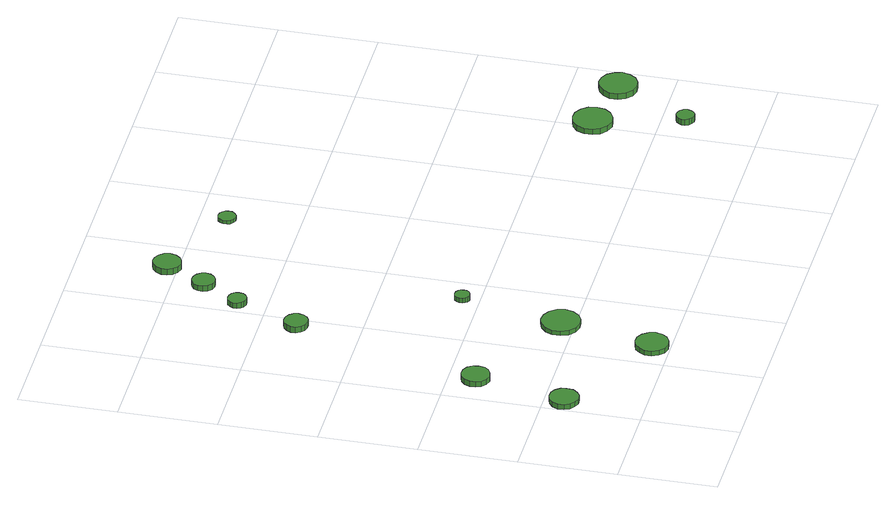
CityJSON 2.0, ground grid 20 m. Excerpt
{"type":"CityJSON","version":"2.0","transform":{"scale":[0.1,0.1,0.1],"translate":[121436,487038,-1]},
"CityObjects":{
"tree1":{"type":"SolitaryVegetationObject","attributes":{"function":"something"},"geometry":[{"type":"MultiSurface","lod":"1","boundaries":[[[0,1,2,3,4,5,6,7,8,9,10,11,12,13,14]],[[15,16,17,18,19,20,21,22,23,24,25,26,27,28,29]],[[0,29,28,1]],[[1,28,27,2]],[[2,27,26,3]],[[3,26,25,4]],[[4,25,24,5]],[[5,24,23,6]],[[6,23,22,7]],[[7,22,21,8]],[[8,21,20,9]],[[9,20,19,10]],[[10,19,18,11]],[[11,18,17,12]],[[12,17,16,13]],[[13,16,15,14]],[[14,15,29,0]]]}]},
"tree2":{"type":"SolitaryVegetationObject","attributes":{"function":"something"},"geometry":[{"type":"MultiSurface","lod":"1","boundaries":[[[30,31,32,33,34,35,36,37,38,39,40,41,42,43,44]],[[45,46,47,48,49,50,51,52,53,54,55,56,57,58,59]],[[30,59,58,31]],[[31,58,57,32]],[[32,57,56,33]],[[33,56,55,34]],[[34,55,54,35]],[[35,54,53,36]],[[36,53,52,37]],[[37,52,51,38]],[[38,51,50,39]],[[39,50,49,40]],[[40,49,48,41]],[[41,48,47,42]],[[42,47,46,43]],[[43,46,45,44]],[[44,45,59,30]]]}]},
"tree3":{"type":"SolitaryVegetationObject","attributes":{"function":"something"},"geometry":[{"type":"MultiSurface","lod":"1","boundaries":[[[60,61,62,63,64,65,66,67,68,69,70,71,72,73,74]],[[75,76,77,78,79,80,81,82,83,84,85,86,87,88,89]],[[60,89,88,61]],[[61,88,87,62]],[[62,87,86,63]],[[63,86,85,64]],[[64,85,84,65]],[[65,84,83,66]],[[66,83,82,67]],[[67,82,81,68]],[[68,81,80,69]],[[69,80,79,70]],[[70,79,78,71]],[[71,78,77,72]],[[72,77,76,73]],[[73,76,75,74]],[[74,75,89,60]]]}]},
"tree4":{"type":"SolitaryVegetationObject","attributes":{"function":"something"},"geometry":[{"type":"MultiSurface","lod":"1","boundaries":[[[90,91,92,93,94,95,96,97,98,99,100,101,102,103,104]],[[105,106,107,108,109,110,111,112,113,114,115,116,117,118,119]],[[90,119,118,91]],[[91,118,117,92]],[[92,117,116,93]],[[93,116,115,94]],[[94,115,114,95]],[[95,114,113,96]],[[96,113,112,97]],[[97,112,111,98]],[[98,111,110,99]],[[99,110,109,100]],[[100,109,108,101]],[[101,108,107,102]],[[102,107,106,103]],[[103,106,105,104]],[[104,105,119,90]]]}]},
"tree5":{"type":"SolitaryVegetationObject","attributes":{"function":"something"},"geometry":[{"type":"MultiSurface","lod":"1","boundaries":[[[120,121,122,123,124,125,126,127,128,129,130,131,132,133,134]],[[135,136,137,138,139,140,141,142,143,144,145,146,147,148,149]],[[120,149,148,121]],[[121,148,147,122]],[[122,147,146,123]],[[123,146,145,124]],[[124,145,144,125]],[[125,144,143,126]],[[126,143,142,127]],[[127,142,141,128]],[[128,141,140,129]],[[129,140,139,130]],[[130,139,138,131]],[[131,138,137,132]],[[132,137,136,133]],[[133,136,135,134]],[[134,135,149,120]]]}]},
"tree6":{"type":"SolitaryVegetationObject","attributes":{"function":"something"},"geometry":[{"type":"MultiSurface","lod":"1","boundaries":[[[150,151,152,153,154,155,156,157,158,159,160,161,162,163,164]],[[165,166,167,168,169,170,171,172,173,174,175,176,177,178,179]],[[150,179,178,151]],[[151,178,177,152]],[[152,177,176,153]],[[153,176,175,154]],[[154,175,174,155]],[[155,174,173,156]],[[156,173,172,157]],[[157,172,171,158]],[[158,171,170,159]],[[159,170,169,160]],[[160,169,168,161]],[[161,168,167,162]],[[162,167,166,163]],[[163,166,165,164]],[[164,165,179,150]]]}]},
"tree7":{"type":"SolitaryVegetationObject","attributes":{"function":"something"},"geometry":[{"type":"MultiSurface","lod":"1","boundaries":[[[180,181,182,183,184,185,186,187,188,189,190,191,192,193,194]],[[195,196,197,198,199,200,201,202,203,204,205,206,207,208,209]],[[180,209,208,181]],[[181,208,207,182]],[[182,207,206,183]],[[183,206,205,184]],[[184,205,204,185]],[[185,204,203,186]],[[186,203,202,187]],[[187,202,201,188]],[[188,201,200,189]],[[189,200,199,190]],[[190,199,198,191]],[[191,198,197,192]],[[192,197,196,193]],[[193,196,195,194]],[[194,195,209,180]]]}]},
"tree8":{"type":"SolitaryVegetationObject","attributes":{"function":"something"},"geometry":[{"type":"MultiSurface","lod":"1","boundaries":[[[210,211,212,213,214,215,216,217,218,219,220,221,222,223,224]],[[225,226,227,228,229,230,231,232,233,234,235,236,237,238,239]],[[210,239,238,211]],[[211,238,237,212]],[[212,237,236,213]],[[213,236,235,214]],[[214,235,234,215]],[[215,234,233,216]],[[216,233,232,217]],[[217,232,231,218]],[[218,231,230,219]],[[219,230,229,220]],[[220,229,228,221]],[[221,228,227,222]],[[222,227,226,223]],[[223,226,225,224]],[[224,225,239,210]]]}]},
"tree9":{"type":"SolitaryVegetationObject","attributes":{"function":"something"},"geometry":[{"type":"MultiSurface","lod":"1","boundaries":[[[240,241,242,243,244,245,246,247,248,249,250,251,252,253,254]],[[255,256,257,258,259,260,261,262,263,264,265,266,267,268,269]],[[240,269,268,241]],[[241,268,267,242]],[[242,267,266,243]],[[243,266,265,244]],[[244,265,264,245]],[[245,264,263,246]],[[246,263,262,247]],[[247,262,261,248]],[[248,261,260,249]],[[249,260,259,250]],[[250,259,258,251]],[[251,258,257,252]],[[252,257,256,253]],[[253,256,255,254]],[[254,255,269,240]]]}]},
"tree10":{"type":"SolitaryVegetationObject","attributes":{"function":"something"},"geometry":[{"type":"MultiSurface","lod":"1","boundaries":[[[270,271,272,273,274,275,276,277,278,279,280,281,282,283,284]],[[285,286,287,288,289,290,291,292,293,294,295,296,297,298,299]],[[270,299,298,271]],[[271,298,297,272]],[[272,297,296,273]],[[273,296,295,274]],[[274,295,294,275]],[[275,294,293,276]],[[276,293,292,277]],[[277,292,291,278]],[[278,291,290,279]],[[279,290,289,280]],[[280,289,288,281]],[[281,288,287,282]],[[282,287,286,283]],[[283,286,285,284]],[[284,285,299,270]]]}]},
"tree11":{"type":"SolitaryVegetationObject","attributes":{"function":"something"},"geometry":[{"type":"MultiSurface","lod":"1","boundaries":[[[300,301,302,303,304,305,306,307,308,309,310,311,312,313,314]],[[315,316,317,318,319,320,321,322,323,324,325,326,327,328,329]],[[300,329,328,301]],[[301,328,327,302]],[[302,327,326,303]],[[303,326,325,304]],[[304,325,324,305]],[[305,324,323,306]],[[306,323,322,307]],[[307,322,321,308]],[[308,321,320,309]],[[309,320,319,310]],[[310,319,318,311]],[[311,318,317,312]],[[312,317,316,313]],[[313,316,315,314]],[[314,315,329,300]]]}]},
"tree12":{"type":"SolitaryVegetationObject","attributes":{"function":"something"},"geometry":[{"type":"MultiSurface","lod":"1","boundaries":[[[330,331,332,333,334,335,336,337,338,339,340,341,342,343,344]],[[345,346,347,348,349,350,351,352,353,354,355,356,357,358,359]],[[330,359,358,331]],[[331,358,357,332]],[[332,357,356,333]],[[333,356,355,334]],[[334,355,354,335]],[[335,354,353,336]],[[336,353,352,337]],[[337,352,351,338]],[[338,351,350,339]],[[339,350,349,340]],[[340,349,348,341]],[[341,348,347,342]],[[342,347,346,343]],[[343,346,345,344]],[[344,345,359,330]]]}]},
"tree13":{"type":"SolitaryVegetationObject","attributes":{"function":"something"},"geometry":[{"type":"MultiSurface","lod":"1","boundaries":[[[360,361,362,363,364,365,366,367,368,369,370,371,372,373,374]],[[375,376,377,378,379,380,381,382,383,384,385,386,387,388,389]],[[360,389,388,361]],[[361,388,387,362]],[[362,387,386,363]],[[363,386,385,364]],[[364,385,384,365]],[[365,384,383,366]],[[366,383,382,367]],[[367,382,381,368]],[[368,381,380,369]],[[369,380,379,370]],[[370,379,378,371]],[[371,378,377,372]],[[372,377,376,373]],[[373,376,375,374]],[[374,375,389,360]]]}]}
},
"vertices":[
[63,162,17],[61,174,17],[53,184,17],[43,190,17],[30,191,17],[19,187,17],[9,179,17],[4,168,17],[4,155,17],[9,144,17],[19,136,17],[30,132,17],[43,133,17],[53,139,17],[61,149,17],[61,149,6],[53,139,6],[43,133,6],[30,132,6],[19,136,6],[9,144,6],[4,155,6],[4,168,6],[9,179,6],[19,187,6],[30,191,6],[43,190,6],[53,184,6],[61,174,6],[63,162,6],
[101,347,18],[99,359,18],[92,369,18],[81,375,18],[69,376,18],[58,372,18],[49,364,18],[44,353,18],[44,341,18],[49,330,18],[58,322,18],[69,318,18],[81,320,18],[92,326,18],[99,335,18],[99,335,6],[92,326,6],[81,320,6],[69,318,6],[58,322,6],[49,330,6],[44,341,6],[44,353,6],[49,364,6],[58,372,6],[69,376,6],[81,375,6],[92,369,6],[99,359,6],[101,347,6],
[296,38,17],[293,51,17],[285,63,17],[273,70,17],[259,71,17],[245,67,17],[235,57,17],[229,45,17],[229,31,17],[235,18,17],[245,8,17],[259,4,17],[273,6,17],[285,13,17],[293,24,17],[293,24,6],[285,13,6],[273,6,6],[259,4,6],[245,8,6],[235,18,6],[229,31,6],[229,45,6],[235,57,6],[245,67,6],[259,71,6],[273,70,6],[285,63,6],[293,51,6],[296,38,6],
[339,229,16],[335,245,16],[325,258,16],[311,266,16],[295,268,16],[279,263,16],[267,252,16],[260,237,16],[260,220,16],[267,205,16],[279,194,16],[295,189,16],[311,191,16],[325,199,16],[335,213,16],[335,213,6],[325,199,6],[311,191,6],[295,189,6],[279,194,6],[267,205,6],[260,220,6],[260,237,6],[267,252,6],[279,263,6],[295,268,6],[311,266,6],[325,258,6],[335,245,6],[339,229,6],
[199,730,22],[197,740,22],[191,748,22],[182,753,22],[172,754,22],[162,751,22],[155,745,22],[150,735,22],[150,725,22],[155,716,22],[162,709,22],[172,706,22],[182,707,22],[191,712,22],[197,720,22],[197,720,9],[191,712,9],[182,707,9],[172,706,9],[162,709,9],[155,716,9],[150,725,9],[150,735,9],[155,745,9],[162,751,9],[172,754,9],[182,753,9],[191,748,9],[197,740,9],[199,730,9],
[361,436,17],[360,443,17],[356,448,17],[351,451,17],[344,452,17],[338,450,17],[334,445,17],[331,440,17],[331,433,17],[334,427,17],[338,423,17],[344,421,17],[351,422,17],[356,425,17],[360,430,17],[360,430,6],[356,425,6],[351,422,6],[344,421,6],[338,423,6],[334,427,6],[331,433,6],[331,440,6],[334,445,6],[338,450,6],[344,452,6],[351,451,6],[356,448,6],[360,443,6],[361,436,6],
[252,861,18],[251,869,18],[246,875,18],[239,879,18],[231,880,18],[223,878,18],[218,872,18],[214,865,18],[214,857,18],[218,850,18],[223,845,18],[231,842,18],[239,843,18],[246,847,18],[251,853,18],[251,853,6],[246,847,6],[239,843,6],[231,842,6],[223,845,6],[218,850,6],[214,857,6],[214,865,6],[218,872,6],[223,878,6],[231,880,6],[239,879,6],[246,875,6],[251,869,6],[252,861,6],
[306,940,18],[304,949,18],[298,957,18],[289,962,18],[279,963,18],[270,960,18],[263,954,18],[259,945,18],[259,935,18],[263,926,18],[270,919,18],[279,916,18],[289,917,18],[298,922,18],[304,930,18],[304,930,6],[298,922,6],[289,917,6],[279,916,6],[270,919,6],[263,926,6],[259,935,6],[259,945,6],[263,954,6],[270,960,6],[279,963,6],[289,962,6],[298,957,6],[304,949,6],[306,940,6],
[357,1023,19],[354,1035,19],[347,1044,19],[337,1050,19],[325,1052,19],[314,1048,19],[305,1040,19],[300,1029,19],[300,1017,19],[305,1006,19],[314,998,19],[325,994,19],[337,996,19],[347,1002,19],[354,1011,19],[354,1011,6],[347,1002,6],[337,996,6],[325,994,6],[314,998,6],[305,1006,6],[300,1017,6],[300,1029,6],[305,1040,6],[314,1048,6],[325,1052,6],[337,1050,6],[347,1044,6],[354,1035,6],[357,1023,6],
[538,947,14],[537,954,14],[532,960,14],[526,964,14],[519,965,14],[511,963,14],[506,958,14],[503,951,14],[503,943,14],[506,937,14],[511,932,14],[519,929,14],[526,930,14],[532,934,14],[537,940,14],[537,940,6],[532,934,6],[526,930,6],[519,929,6],[511,932,6],[506,937,6],[503,943,6],[503,951,6],[506,958,6],[511,963,6],[519,965,6],[526,964,6],[532,960,6],[537,954,6],[538,947,6],
[1073,152,26],[1071,160,26],[1067,166,26],[1060,170,26],[1052,171,26],[1045,168,26],[1040,163,26],[1036,156,26],[1036,149,26],[1040,142,26],[1045,137,26],[1052,134,26],[1060,135,26],[1067,139,26],[1071,145,26],[1071,145,13],[1067,139,13],[1060,135,13],[1052,134,13],[1045,137,13],[1040,142,13],[1036,149,13],[1036,156,13],[1040,163,13],[1045,168,13],[1052,171,13],[1060,170,13],[1067,166,13],[1071,160,13],[1073,152,13],
[1052,328,19],[1049,345,19],[1039,358,19],[1024,367,19],[1008,368,19],[992,363,19],[979,352,19],[973,337,19],[973,320,19],[979,305,19],[992,294,19],[1008,288,19],[1024,290,19],[1039,299,19],[1049,312,19],[1049,312,7],[1039,299,7],[1024,290,7],[1008,288,7],[992,294,7],[979,305,7],[973,320,7],[973,337,7],[979,352,7],[992,363,7],[1008,368,7],[1024,367,7],[1039,358,7],[1049,345,7],[1052,328,7],
[1183,308,20],[1179,323,20],[1170,336,20],[1156,344,20],[1140,346,20],[1125,341,20],[1113,330,20],[1106,316,20],[1106,299,20],[1113,285,20],[1125,274,20],[1140,269,20],[1156,271,20],[1170,279,20],[1179,292,20],[1179,292,7],[1170,279,7],[1156,271,7],[1140,269,7],[1125,274,7],[1113,285,7],[1106,299,7],[1106,316,7],[1113,330,7],[1125,341,7],[1140,346,7],[1156,344,7],[1170,336,7],[1179,323,7],[1183,308,7]
]}
